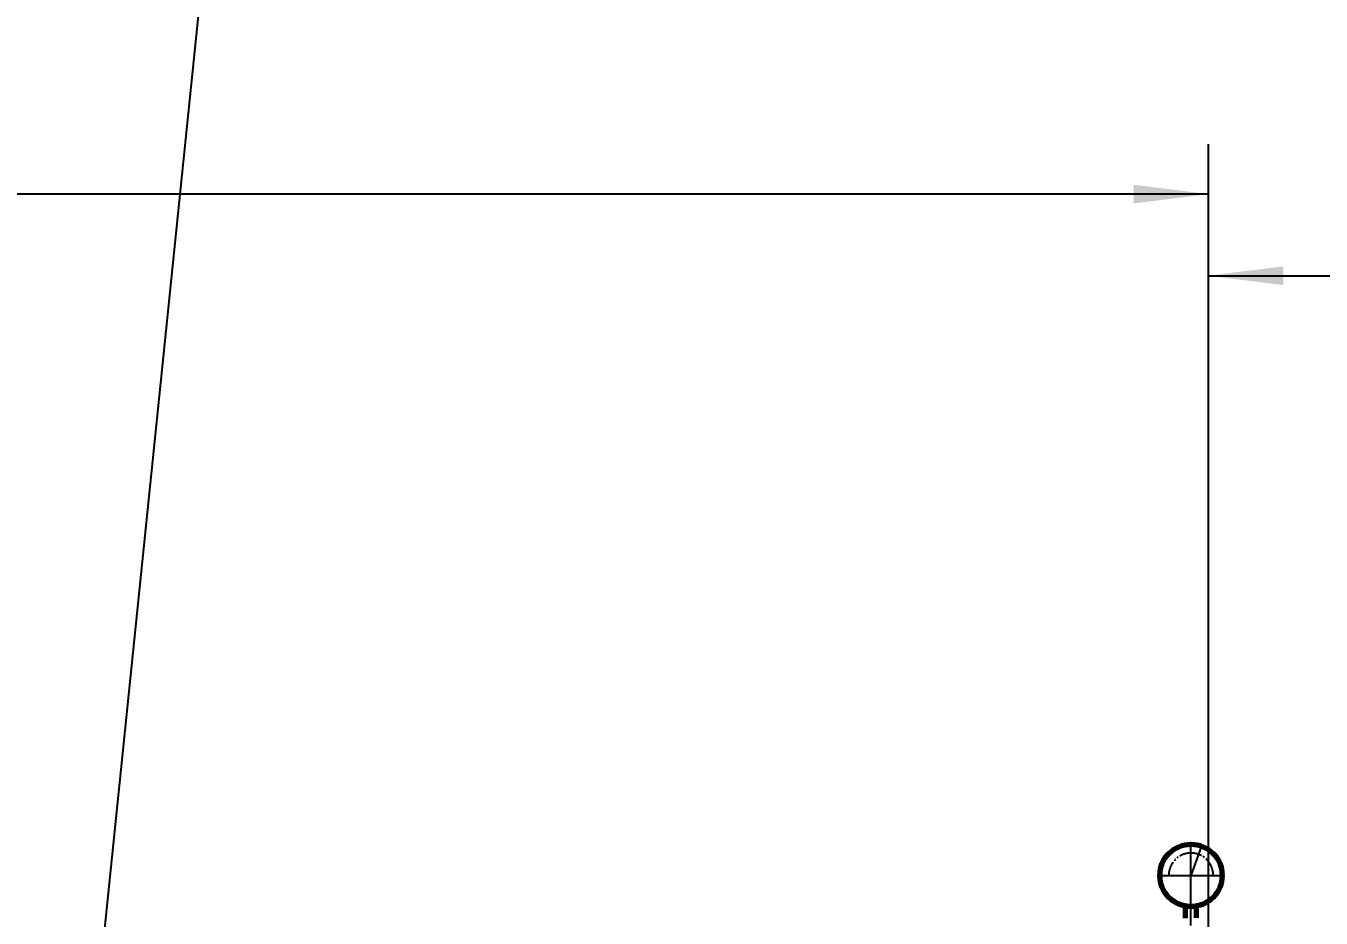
# Model space of a CAD drawing. Header units: millimetres. Extents: x -11880 to 11880, y -8400 to 8400.
# Drawn here: x 873 to 2953, y 3439 to 4872 of the extents above; entities that cross this region are included whole.
import ezdxf

# ---------------------------------------------------------------- set-up
doc = ezdxf.new("R2010")
doc.units = ezdxf.units.MM
doc.linetypes.add('EB_DASHDOT', pattern=[39, 30, -3, 3, -3])
doc.linetypes.add('EB_DASHDOTDOT', pattern=[45, 30, -3, 3, -3, 3, -3])
for name, color, linetype, lineweight in [('CAXA0', 7, 'Continuous', 70), ('CAXA1', 1, 'EB_DASHDOT', 25), ('CAXA3', 7, 'Continuous', 25), ('CAXA4', 3, 'Continuous', 25)]:
    doc.layers.add(name, color=color, linetype=linetype, lineweight=lineweight)
doc.styles.add('标准', font='', dxfattribs={"width": 0.667})
doc.styles.get('标准').set_extended_font_data('FangSong_GB2312')
doc.dimstyles.new('标准', dxfattribs={"dimscale": 40, "dimtxt": 3.5, "dimasz": 3, "dimexe": 2, "dimexo": 0, "dimtad": 1, "dimdec": 1, "dimzin": 12, "dimdsep": 46, "dimtxsty": '标准', "dimcen": 0, "dimdle": 4, "dimaunit": 1, "dimazin": 2, "dimtfac": 1, "dimtdec": 3, "dimtmove": 0, "dimatfit": 3, "dimfxl": 0, "dimtolj": 1, "dimtzin": 0, "dimarcsym": 0})

# ---------------------------------------------------------------- blocks, each defined once
blk = doc.blocks.new('CAXBLOCK351', base_point=(2759.9, 3552.3))
at = {"layer": 'CAXA0', "linetype": 'Continuous', "lineweight": 25}
blk.add_hatch(color=0, dxfattribs=at).paths.add_polyline_path([(2759.9, 3552.3), (2757.1, 3539.1), (2753.9, 3540.3)], flags=0)
at = {"layer": 'CAXA0', "color": 0, "linetype": 'Continuous', "lineweight": 25}
blk.add_line((2759.9, 3552.3), (2744.3, 3507.9), dxfattribs=at)
blk = doc.blocks.new('*D433')
at = {"layer": 'CAXA4', "linetype": 'Continuous', "lineweight": 25}
for points in [[(-9267.6, 4601.7), (-9147.6, 4616.7), (-9147.6, 4586.7)], [(2772.4, 4601.7), (2652.4, 4616.7), (2652.4, 4586.7)]]:
    blk.add_hatch(color=0, dxfattribs=at).paths.add_polyline_path(points, flags=0)
at = {"layer": 'CAXA4', "color": 0, "linetype": 'Continuous', "lineweight": 25}
for p, q in [((-9267.6, 2336.7), (-9267.6, 4681.7)), ((2772.4, 3326.7), (2772.4, 4681.7)), ((2772.4, 4601.7), (-9267.6, 4601.7))]:
    blk.add_line(p, q, dxfattribs=at)
at = {"layer": 'CAXA4', "color": 0, "linetype": 'Continuous', "lineweight": 25, "insert": (-3435.5, 4818.5), "char_height": 140, "attachment_point": 1, "style": '标准'}
blk.add_mtext('\\fFangSong_GB2312|b0|i0|p34;12040', dxfattribs=at)
blk = doc.blocks.new('*D434')
at = {"layer": 'CAXA4', "linetype": 'Continuous', "lineweight": 25}
for points in [[(2772.4, 4470.7), (2892.4, 4455.7), (2892.4, 4485.7)], [(4118.6, 4470.7), (3998.6, 4455.7), (3998.6, 4485.7)]]:
    blk.add_hatch(color=0, dxfattribs=at).paths.add_polyline_path(points, flags=0)
at = {"layer": 'CAXA4', "color": 0, "linetype": 'Continuous', "lineweight": 25}
for p, q in [((2772.4, 3326.7), (2772.4, 4550.7)), ((4118.6, 976.7), (4118.6, 4550.7)), ((2772.4, 4470.7), (4118.6, 4470.7))]:
    blk.add_line(p, q, dxfattribs=at)
at = {"layer": 'CAXA4', "color": 0, "linetype": 'Continuous', "lineweight": 25, "insert": (3296.6, 4687.5), "char_height": 140, "attachment_point": 1, "style": '标准'}
blk.add_mtext('\\fFangSong_GB2312|b0|i0|p34;2000', dxfattribs=at)

msp = doc.modelspace()

# ---------------------------------------------------------------- linework, layer by layer
at = {"layer": 'CAXA0', "color": 7, "linetype": 'Continuous', "lineweight": 70}
for p, q in [((2735.55, 3439.37), (2735.55, 3458.69)), ((2753.1, 3439.81), (2753.1, 3458.69))]:
    msp.add_line(p, q, dxfattribs=at)
msp.add_circle((2744.33, 3507.91), 50, dxfattribs=at)
at = {"layer": 'CAXA0', "color": 6, "linetype": 'EB_DASHDOTDOT', "lineweight": 25}
msp.add_arc((2744.33, 3507.91), 35.84, 0, 180, dxfattribs=at)
at = {"layer": 'CAXA1', "linetype": 'EB_DASHDOT', "lineweight": 25}
for p, q in [((2744.33, 3454.91), (2744.33, 3560.91)), ((2744.33, 3310.42), (2744.33, 3560.91)), ((2744.33, 3469.07), (2744.33, 3546.75)), ((2691.33, 3507.91), (2797.33, 3507.91)), ((2691.33, 3507.91), (2797.33, 3507.91)), ((2691.33, 3507.91), (2797.33, 3507.91)), ((2705.49, 3507.91), (2783.16, 3507.91))]:
    msp.add_line(p, q, dxfattribs=at)
at = {"layer": 'CAXA3', "linetype": 'Continuous', "lineweight": 25}
msp.add_line((2753.1, 3457.91), (2735.55, 3457.91), dxfattribs=at)
at = {"layer": 'CAXA4'}
msp.add_line((928.38, 2726.67), (1232.9, 5691.12), dxfattribs=at)

# ---------------------------------------------------------------- block references
at = {"layer": 'CAXA0', "color": 6, "linetype": 'EB_DASHDOTDOT', "lineweight": 25}
msp.add_blockref('CAXBLOCK351', (2759.93, 3552.28), dxfattribs=at)

# ---------------------------------------------------------------- dimensions: what is measured, and where the dimension line sits
at = {"layer": 'CAXA4', "linetype": 'Continuous', "lineweight": 70}
for base, p2, text, picture, middle in [((-3247.62, 4601.67), (-9267.62, 2336.67), '\\fFangSong_GB2312;12040', '*D433', (-3247.62, 4722.57)), ((3445.52, 4470.68), (4118.65, 976.67), '\\fFangSong_GB2312;2000', '*D434', (3445.52, 4591.58))]:
    dim = msp.add_linear_dim(base=base, p1=(2772.38, 3326.67), p2=p2, text=text, dimstyle='标准', dxfattribs=at)
    dim.commit()
    dim.dimension.update_dxf_attribs({"geometry": picture, "text_midpoint": middle})

doc.saveas('drawing.dxf')
